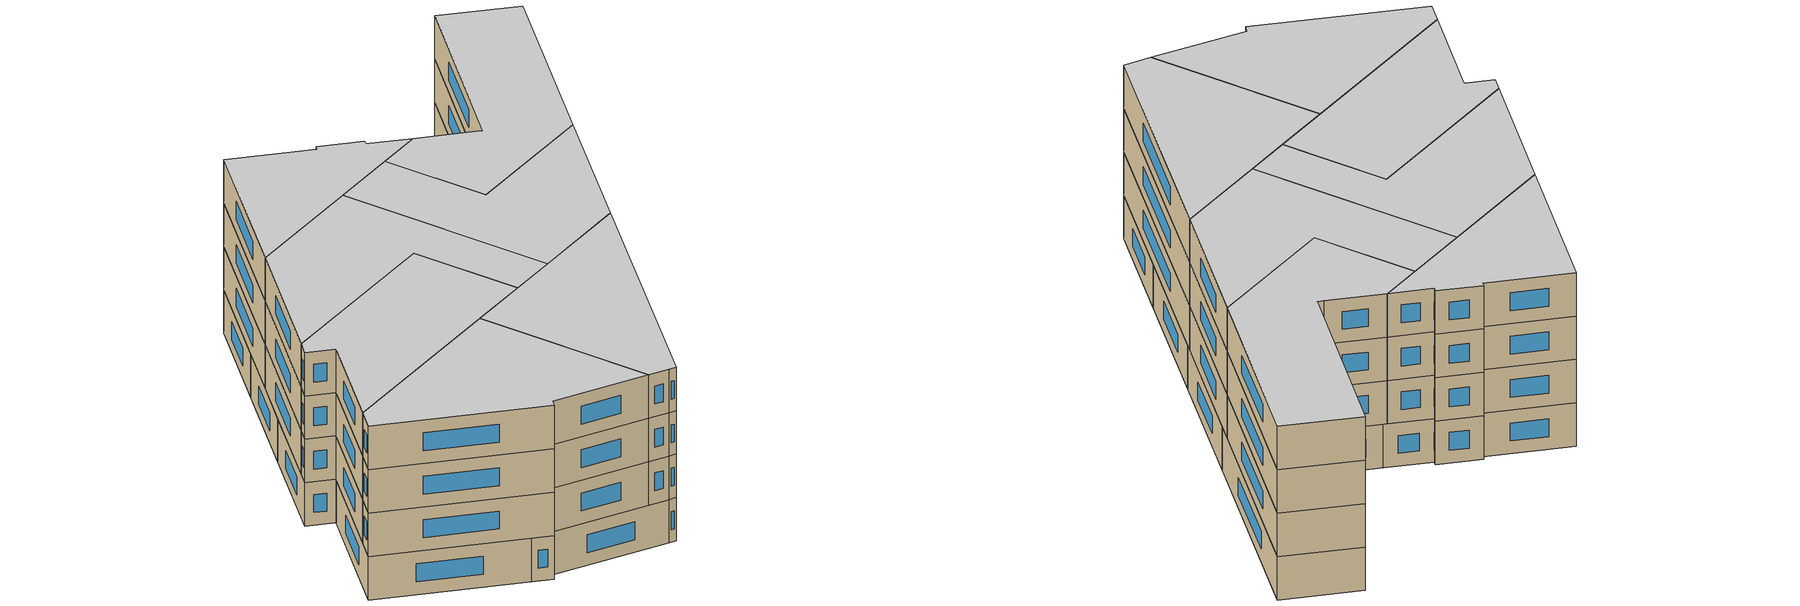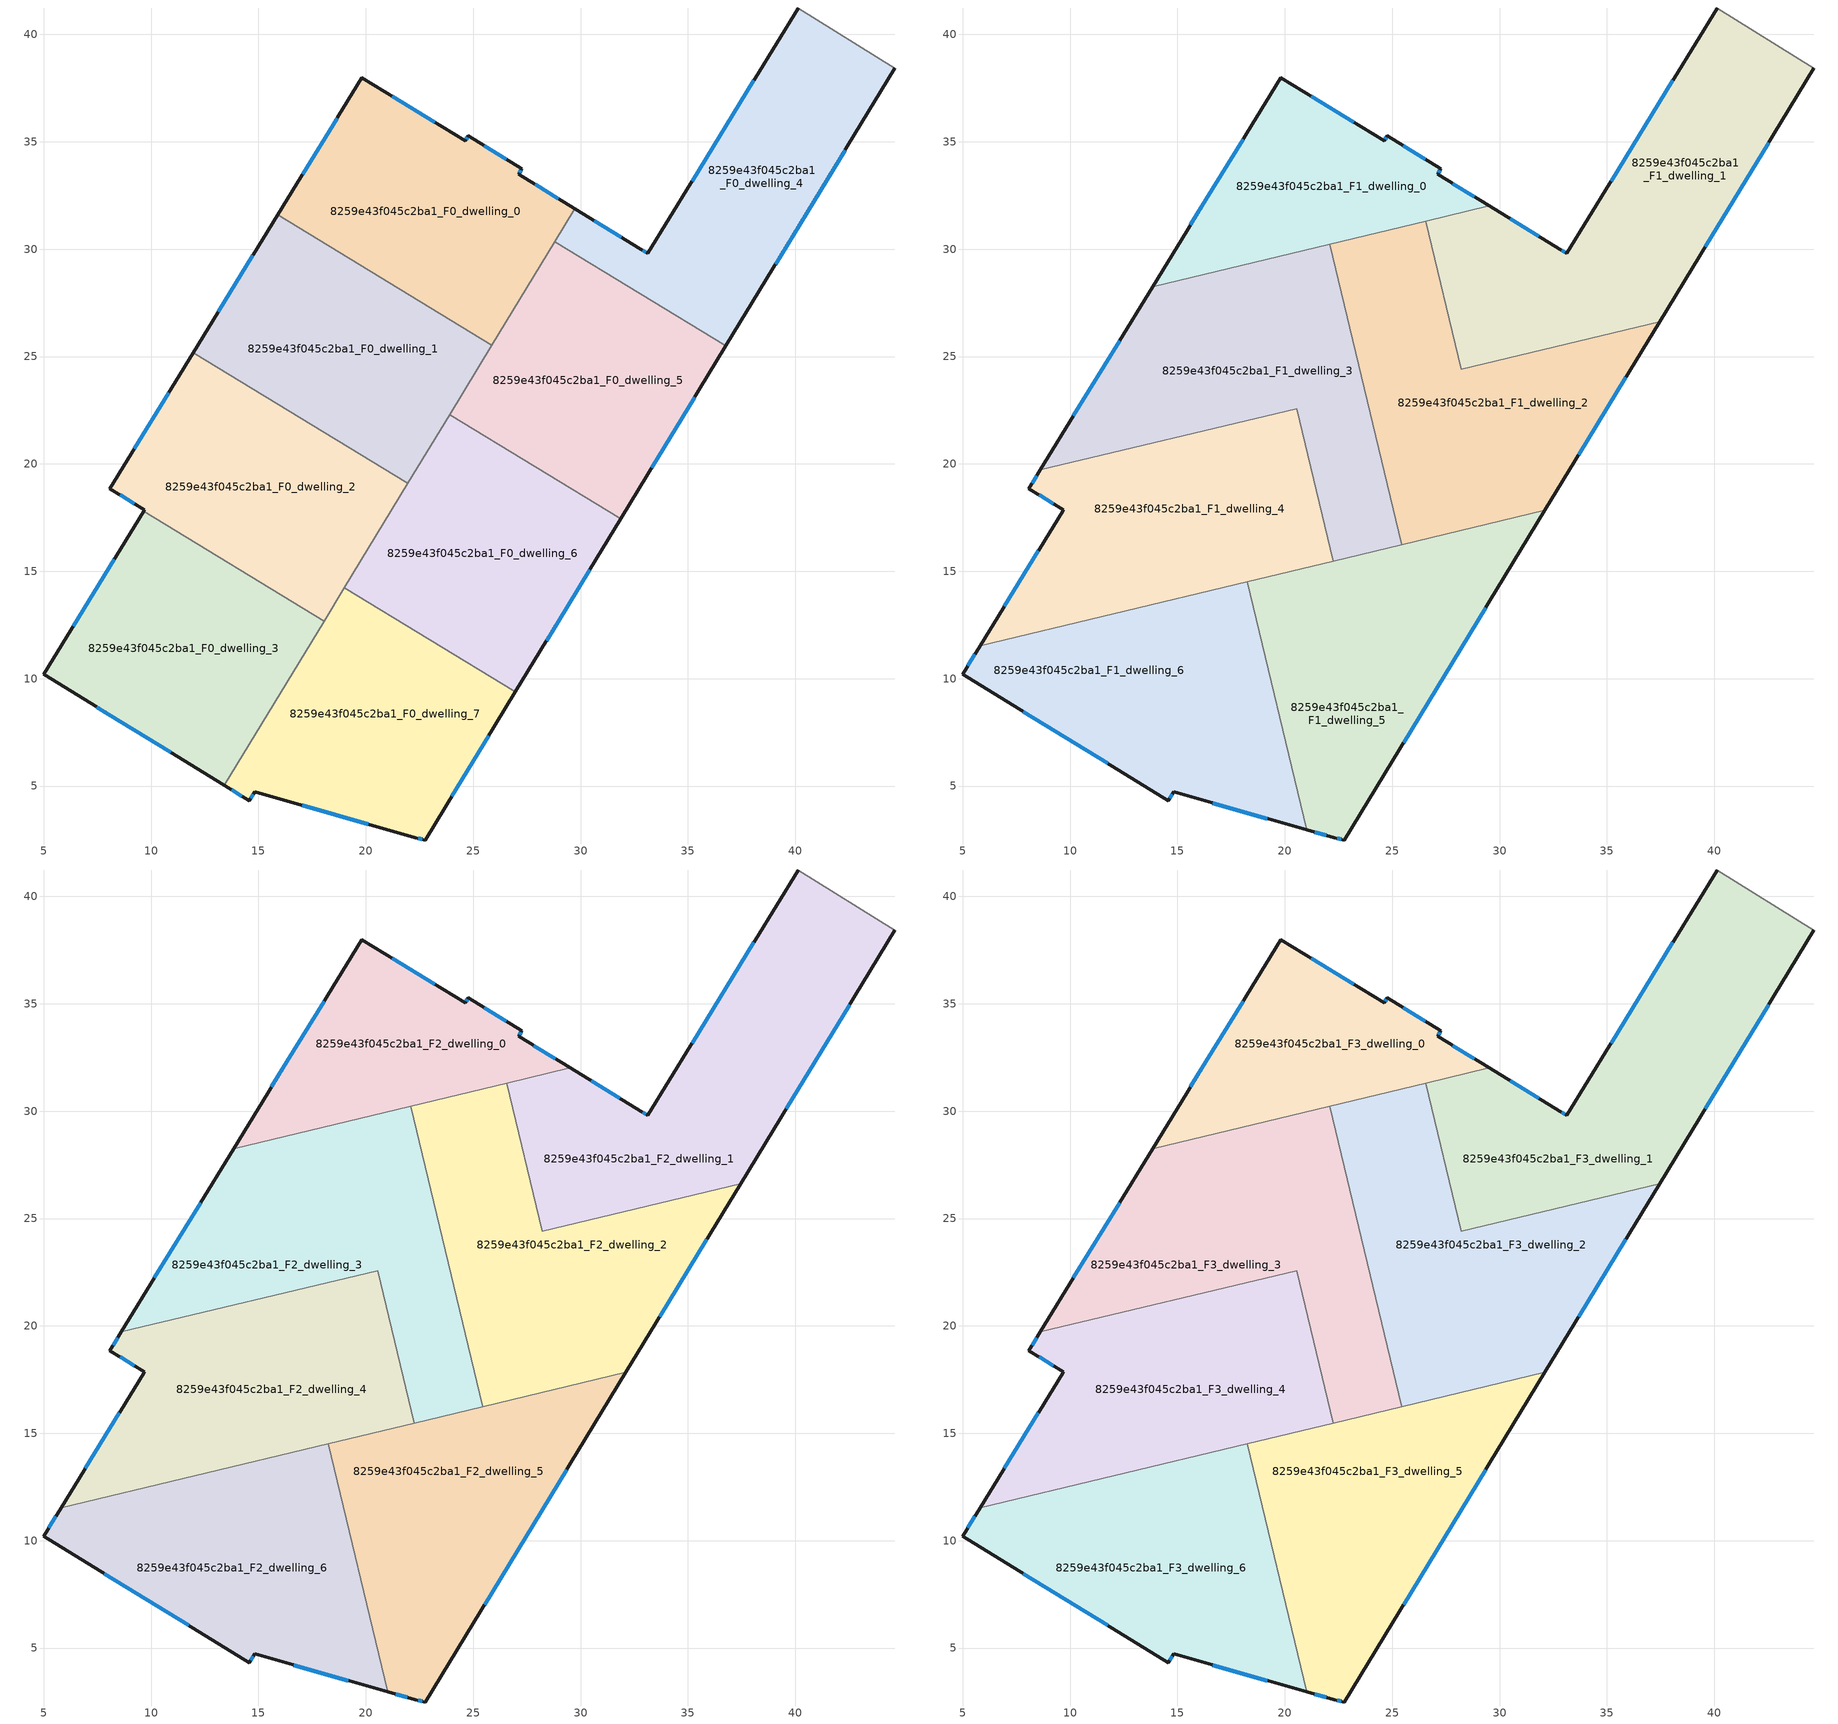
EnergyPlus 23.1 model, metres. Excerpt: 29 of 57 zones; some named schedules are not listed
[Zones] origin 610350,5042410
8259e43f045c2ba1_F0_dwelling_0
 floor ground (EU_floor_Construction): 27.27,33.75 27.11,33.49 29.74,31.88 25.88,25.53 15.9,31.61 19.81,38 24.63,35.04 24.77,35.28 z0
 wall outside (EU_wall_Construction): 29.74,31.88 27.11,33.49 27.27,33.75 24.77,35.28 24.63,35.04 19.81,38 15.9,31.61 z0:3
 wall to 8259e43f045c2ba1_F0_dwelling_1 (EU_wall_Construction): 15.9,31.61 25.88,25.53 z0:3
 wall to 8259e43f045c2ba1_F0_dwelling_5 (EU_wall_Construction): 25.88,25.53 28.8,30.34 z0:3
 wall to 8259e43f045c2ba1_F0_dwelling_4 (EU_wall_Construction): 28.8,30.34 29.74,31.88 z0:3
 window (EU_Window_Construction): 26.53,34.2 25.51,34.83 / 27.16,33.57 27.22,33.67 / 28.97,32.36 27.89,33.02 / 18.66,36.11 17.05,33.49 / 23.21,35.91 21.23,37.12 / 24.73,35.21 24.67,35.11 z0.88:2.12
8259e43f045c2ba1_F0_dwelling_1
 floor ground (EU_floor_Construction): 25.88,25.53 21.96,19.11 11.97,25.19 15.9,31.61 z0
 wall outside (EU_wall_Construction): 15.9,31.61 11.97,25.19 z0:3
 wall to 8259e43f045c2ba1_F0_dwelling_2 (EU_wall_Construction): 11.97,25.19 21.96,19.11 z0:3
 wall to 8259e43f045c2ba1_F0_dwelling_6 (EU_wall_Construction): 21.96,19.11 23.9,22.29 z0:3
 wall to 8259e43f045c2ba1_F0_dwelling_5 (EU_wall_Construction): 23.9,22.29 25.88,25.53 z0:3
 window (EU_Window_Construction): 14.74,29.71 13.13,27.08 z0.88:2.12
8259e43f045c2ba1_F0_dwelling_2
 floor ground (EU_floor_Construction): 21.96,19.11 18.05,12.68 9.65,17.8 9.69,17.86 8.08,18.85 11.97,25.19 z0
 wall outside (EU_wall_Construction): 11.97,25.19 8.08,18.85 9.69,17.86 9.65,17.8 z0:3
 wall to 8259e43f045c2ba1_F0_dwelling_7 (EU_wall_Construction): 18.05,12.68 19,14.24 z0:3
 wall to 8259e43f045c2ba1_F0_dwelling_3 (EU_wall_Construction): 9.65,17.8 18.05,12.68 z0:3
 wall to 8259e43f045c2ba1_F0_dwelling_6 (EU_wall_Construction): 19,14.24 21.96,19.11 z0:3
 window (EU_Window_Construction): 8.55,18.56 9.21,18.15 / 10.82,23.32 9.23,20.72 z0.88:2.12
8259e43f045c2ba1_F0_dwelling_3
 floor ground (EU_floor_Construction): 18.05,12.68 13.41,5.04 4.99,10.2 9.65,17.8 z0
 wall outside (EU_wall_Construction): 9.65,17.8 4.99,10.2 13.41,5.04 z0:3
 wall to 8259e43f045c2ba1_F0_dwelling_7 (EU_wall_Construction): 13.41,5.04 18.05,12.68 z0:3
 window (EU_Window_Construction): 7.47,8.68 10.92,6.56 / 8.27,15.56 6.36,12.44 z0.88:2.12
8259e43f045c2ba1_F0_dwelling_4
 floor ground (EU_floor_Construction): 44.64,38.43 36.77,25.49 28.8,30.34 29.74,31.88 32.8,30 33.14,29.8 40.14,41.23 z0
 wall outside (EU_wall_Construction): 36.77,25.49 44.64,38.43 / 40.14,41.23 33.14,29.8 32.8,30 29.74,31.88 z0:3
 wall to 8259e43f045c2ba1_F0_dwelling_5 (EU_wall_Construction): 28.8,30.34 36.77,25.49 z0:3
 wall adiabatic (EU_wall_Construction): 44.64,38.43 40.14,41.23 z0:3
 window (EU_Window_Construction): 39.09,29.31 42.32,34.61 / 31.9,30.56 30.64,31.33 / 33.04,29.86 32.9,29.95 / 38.08,37.86 35.2,33.17 z0.88:2.12
8259e43f045c2ba1_F0_dwelling_5
 floor ground (EU_floor_Construction): 36.77,25.49 31.87,17.44 23.9,22.29 28.8,30.34 z0
 wall outside (EU_wall_Construction): 31.87,17.44 36.77,25.49 z0:3
 wall to 8259e43f045c2ba1_F0_dwelling_6 (EU_wall_Construction): 23.9,22.29 31.87,17.44 z0:3
 window (EU_Window_Construction): 33.32,19.81 35.33,23.12 z0.88:2.12
8259e43f045c2ba1_F0_dwelling_6
 floor ground (EU_floor_Construction): 31.87,17.44 26.97,9.38 19,14.24 23.9,22.29 z0
 wall outside (EU_wall_Construction): 26.97,9.38 31.87,17.44 z0:3
 wall to 8259e43f045c2ba1_F0_dwelling_7 (EU_wall_Construction): 19,14.24 26.97,9.38 z0:3
 window (EU_Window_Construction): 28.41,11.76 30.43,15.06 z0.88:2.12
8259e43f045c2ba1_F0_dwelling_7
 floor ground (EU_floor_Construction): 26.97,9.38 22.77,2.49 22.31,2.59 14.82,4.72 14.58,4.33 13.41,5.04 19,14.24 z0
 wall outside (EU_wall_Construction): 13.41,5.04 14.58,4.33 14.82,4.72 22.31,2.59 22.77,2.49 26.97,9.38 z0:3
 window (EU_Window_Construction): 14.65,4.44 14.75,4.61 / 13.75,4.83 14.23,4.54 / 24.01,4.52 25.73,7.35 / 22.45,2.56 22.64,2.52 / 17.03,4.1 20.1,3.22 z0.88:2.12
8259e43f045c2ba1_F1_dwelling_0
 floor to 8259e43f045c2ba1_F0_dwelling_0 (EU_floor_Construction): 27.27,33.75 27.11,33.49 29.52,32.01 19.27,29.56 15.9,31.61 19.81,38 24.63,35.04 24.77,35.28 z3
 floor to 8259e43f045c2ba1_F0_dwelling_1 (EU_floor_Construction): 19.27,29.56 13.85,28.26 15.9,31.61 z3
 wall outside (EU_wall_Construction): 29.53,32.01 27.11,33.49 27.27,33.75 24.77,35.28 24.63,35.04 19.81,38 13.85,28.26 z3:6
 wall to 8259e43f045c2ba1_F1_dwelling_3 (EU_wall_Construction): 13.85,28.26 22.1,30.24 z3:6
 wall to 8259e43f045c2ba1_F1_dwelling_1 (EU_wall_Construction): 26.57,31.31 29.53,32.01 z3:6
 wall to 8259e43f045c2ba1_F1_dwelling_2 (EU_wall_Construction): 22.1,30.24 26.57,31.31 z3:6
 window (EU_Window_Construction): 26.53,34.2 25.51,34.83 / 27.16,33.57 27.22,33.67 / 28.81,32.45 27.83,33.06 / 18.05,35.12 15.61,31.13 / 23.21,35.91 21.23,37.12 / 24.73,35.21 24.67,35.11 z3.88:5.12
8259e43f045c2ba1_F1_dwelling_1
 floor to 8259e43f045c2ba1_F0_dwelling_4 (EU_floor_Construction): 44.64,38.43 37.47,26.63 35.62,26.19 28.8,30.34 29.74,31.88 32.8,30 33.14,29.8 40.14,41.23 z3
 floor to 8259e43f045c2ba1_F0_dwelling_5 (EU_floor_Construction): 35.62,26.19 28.22,24.42 27.37,27.99 28.8,30.34 z3
 floor to 8259e43f045c2ba1_F0_dwelling_0 (EU_floor_Construction): 29.74,31.88 27.37,27.99 26.57,31.31 29.52,32.01 z3
 wall outside (EU_wall_Construction): 40.14,41.23 33.14,29.8 32.8,30 29.53,32.01 / 37.47,26.63 44.64,38.43 z3:6
 wall adiabatic (EU_wall_Construction): 44.64,38.43 40.14,41.23 z3:6
 wall to 8259e43f045c2ba1_F1_dwelling_2 (EU_wall_Construction): 26.57,31.31 28.22,24.42 37.47,26.63 z3:6
 window (EU_Window_Construction): 31.84,30.6 30.49,31.42 / 33.04,29.86 32.9,29.95 / 38.08,37.86 35.2,33.17 / 39.58,30.11 42.53,34.95 z3.88:5.12
8259e43f045c2ba1_F1_dwelling_2
 floor to 8259e43f045c2ba1_F0_dwelling_5 (EU_floor_Construction): 35.62,26.19 36.77,25.49 32.12,17.84 31.47,17.69 24.02,22.22 23.97,22.41 27.37,27.99 28.22,24.42 z3
 floor to 8259e43f045c2ba1_F0_dwelling_0 (EU_floor_Construction): 26.57,31.31 27.37,27.99 25.88,25.53 22.77,27.42 22.1,30.24 z3
 floor to 8259e43f045c2ba1_F0_dwelling_4 (EU_floor_Construction): 37.47,26.63 36.77,25.49 35.62,26.19 z3
 floor to 8259e43f045c2ba1_F0_dwelling_1 (EU_floor_Construction): 25.88,25.53 23.97,22.41 22.77,27.42 z3
 floor to 8259e43f045c2ba1_F0_dwelling_6 (EU_floor_Construction): 31.47,17.69 25.45,16.24 24.02,22.22 z3
 wall outside (EU_wall_Construction): 32.12,17.84 37.47,26.63 z3:6
 wall to 8259e43f045c2ba1_F1_dwelling_3 (EU_wall_Construction): 22.1,30.24 25.45,16.24 z3:6
 wall to 8259e43f045c2ba1_F1_dwelling_5 (EU_wall_Construction): 25.45,16.24 32.12,17.84 z3:6
 window (EU_Window_Construction): 33.69,20.44 35.89,24.04 z3.88:5.12
8259e43f045c2ba1_F1_dwelling_3
 floor outside (EU_floor_Construction): 23.97,22.41 24.02,22.22 23.9,22.29 21.55,18.42 z3
 floor to 8259e43f045c2ba1_F0_dwelling_1 (EU_floor_Construction): 22.77,27.42 23.97,22.41 21.96,19.11 21.29,19.52 20.55,22.58 17.47,21.84 11.97,25.19 13.85,28.26 19.27,29.56 z3
 floor to 8259e43f045c2ba1_F0_dwelling_2 (EU_floor_Construction): 21.96,19.11 21.55,18.42 21.29,19.52 z3; 17.47,21.84 8.61,19.72 11.97,25.19 z3
 floor to 8259e43f045c2ba1_F0_dwelling_0 (EU_floor_Construction): 22.1,30.24 22.77,27.42 19.27,29.56 z3
 floor to 8259e43f045c2ba1_F0_dwelling_6 (EU_floor_Construction): 24.02,22.22 25.45,16.24 22.25,15.48 21.55,18.42 23.9,22.29 z3
 wall outside (EU_wall_Construction): 13.85,28.26 8.61,19.72 z3:6
 wall to 8259e43f045c2ba1_F1_dwelling_4 (EU_wall_Construction): 8.61,19.72 20.55,22.58 22.25,15.48 z3:6
 wall to 8259e43f045c2ba1_F1_dwelling_5 (EU_wall_Construction): 22.25,15.48 25.45,16.24 z3:6
 window (EU_Window_Construction): 12.3,25.74 10.16,22.24 z3.88:5.12
8259e43f045c2ba1_F1_dwelling_4
 floor to 8259e43f045c2ba1_F0_dwelling_2 (EU_floor_Construction): 21.29,19.52 21.55,18.42 19.33,14.78 15.94,13.97 9.65,17.8 9.69,17.86 8.08,18.85 8.61,19.72 17.47,21.84 z3
 floor to 8259e43f045c2ba1_F0_dwelling_1 (EU_floor_Construction): 20.55,22.58 21.29,19.52 17.47,21.84 z3
 floor to 8259e43f045c2ba1_F0_dwelling_3 (EU_floor_Construction): 15.94,13.97 5.81,11.54 9.65,17.8 z3
 floor to 8259e43f045c2ba1_F0_dwelling_6 (EU_floor_Construction): 21.55,18.42 22.25,15.48 19.33,14.78 z3
 wall outside (EU_wall_Construction): 8.61,19.72 8.08,18.85 9.69,17.86 9.65,17.8 5.81,11.54 z3:6
 wall to 8259e43f045c2ba1_F1_dwelling_6 (EU_wall_Construction): 5.81,11.54 18.24,14.52 z3:6
 wall to 8259e43f045c2ba1_F1_dwelling_5 (EU_wall_Construction): 18.24,14.52 22.25,15.48 z3:6
 window (EU_Window_Construction): 8.55,18.56 9.21,18.15 / 8.46,19.46 8.24,19.11 / 8.52,15.95 6.94,13.39 z3.88:5.12
8259e43f045c2ba1_F1_dwelling_5
 floor to 8259e43f045c2ba1_F0_dwelling_7 (EU_floor_Construction): 26.97,9.38 22.77,2.49 22.31,2.59 21.01,2.96 18.5,13.42 19,14.24 z3
 floor to 8259e43f045c2ba1_F0_dwelling_6 (EU_floor_Construction): 31.87,17.44 26.97,9.38 19,14.24 19.33,14.78 31.47,17.69 z3
 floor to 8259e43f045c2ba1_F0_dwelling_5 (EU_floor_Construction): 32.12,17.84 31.87,17.44 31.47,17.69 z3
 floor to 8259e43f045c2ba1_F0_dwelling_2 (EU_floor_Construction): 19.33,14.78 18.5,13.42 18.24,14.52 z3
 wall outside (EU_wall_Construction): 21.01,2.96 22.31,2.59 22.77,2.49 32.12,17.84 z3:6
 wall to 8259e43f045c2ba1_F1_dwelling_6 (EU_wall_Construction): 18.24,14.52 21.01,2.96 z3:6
 window (EU_Window_Construction): 25.53,7.02 29.36,13.31 / 22.45,2.56 22.64,2.52 / 21.39,2.85 21.93,2.7 z3.88:5.12
8259e43f045c2ba1_F1_dwelling_6
 floor to 8259e43f045c2ba1_F0_dwelling_3 (EU_floor_Construction): 18.05,12.68 13.41,5.04 4.99,10.2 5.81,11.54 15.94,13.97 z3
 floor to 8259e43f045c2ba1_F0_dwelling_7 (EU_floor_Construction): 18.5,13.42 21.01,2.96 14.82,4.72 14.58,4.33 13.41,5.04 z3
 floor to 8259e43f045c2ba1_F0_dwelling_2 (EU_floor_Construction): 18.24,14.52 18.5,13.42 18.05,12.68 15.94,13.97 z3
 wall outside (EU_wall_Construction): 5.81,11.54 4.99,10.2 14.58,4.33 14.82,4.72 21.01,2.96 z3:6
 window (EU_Window_Construction): 7.82,8.47 11.75,6.06 / 5.57,11.14 5.23,10.6 / 16.65,4.2 19.18,3.48 / 14.65,4.44 14.75,4.61 z3.88:5.12
8259e43f045c2ba1_F2_dwelling_0
 floor to 8259e43f045c2ba1_F1_dwelling_0 (EU_floor_Construction): 27.27,33.75 27.11,33.49 29.53,32.01 13.85,28.26 19.81,38 24.63,35.04 24.77,35.28 z6
 wall outside (EU_wall_Construction): 29.53,32.01 27.11,33.49 27.27,33.75 24.77,35.28 24.63,35.04 19.81,38 13.85,28.26 z6:9
 wall to 8259e43f045c2ba1_F2_dwelling_3 (EU_wall_Construction): 13.85,28.26 22.1,30.24 z6:9
 wall to 8259e43f045c2ba1_F2_dwelling_1 (EU_wall_Construction): 26.57,31.31 29.53,32.01 z6:9
 wall to 8259e43f045c2ba1_F2_dwelling_2 (EU_wall_Construction): 22.1,30.24 26.57,31.31 z6:9
 window (EU_Window_Construction): 26.53,34.2 25.51,34.83 / 27.16,33.57 27.22,33.67 / 28.81,32.45 27.83,33.06 / 18.05,35.12 15.61,31.13 / 23.21,35.91 21.23,37.12 / 24.73,35.21 24.67,35.11 z6.88:8.12
8259e43f045c2ba1_F2_dwelling_1
 floor to 8259e43f045c2ba1_F1_dwelling_1 (EU_floor_Construction): 44.64,38.43 37.47,26.63 28.22,24.42 26.57,31.31 29.53,32.01 32.8,30 33.14,29.8 40.14,41.23 z6
 wall outside (EU_wall_Construction): 40.14,41.23 33.14,29.8 32.8,30 29.53,32.01 / 37.47,26.63 44.64,38.43 z6:9
 wall adiabatic (EU_wall_Construction): 44.64,38.43 40.14,41.23 z6:9
 wall to 8259e43f045c2ba1_F2_dwelling_2 (EU_wall_Construction): 26.57,31.31 28.22,24.42 37.47,26.63 z6:9
 window (EU_Window_Construction): 31.84,30.6 30.49,31.42 / 33.04,29.86 32.9,29.95 / 38.08,37.86 35.2,33.17 / 39.58,30.11 42.53,34.95 z6.88:8.12
8259e43f045c2ba1_F2_dwelling_2
 floor to 8259e43f045c2ba1_F1_dwelling_2 (EU_floor_Construction): 37.47,26.63 32.12,17.84 25.45,16.24 22.1,30.24 26.57,31.31 28.22,24.42 z6
 wall outside (EU_wall_Construction): 32.12,17.84 37.47,26.63 z6:9
 wall to 8259e43f045c2ba1_F2_dwelling_3 (EU_wall_Construction): 22.1,30.24 25.45,16.24 z6:9
 wall to 8259e43f045c2ba1_F2_dwelling_5 (EU_wall_Construction): 25.45,16.24 32.12,17.84 z6:9
 window (EU_Window_Construction): 33.69,20.44 35.89,24.04 z6.88:8.12
8259e43f045c2ba1_F2_dwelling_3
 floor to 8259e43f045c2ba1_F1_dwelling_3 (EU_floor_Construction): 22.1,30.24 25.45,16.24 22.25,15.48 20.55,22.58 8.61,19.72 13.85,28.26 z6
 wall outside (EU_wall_Construction): 13.85,28.26 8.61,19.72 z6:9
 wall to 8259e43f045c2ba1_F2_dwelling_4 (EU_wall_Construction): 8.61,19.72 20.55,22.58 22.25,15.48 z6:9
 wall to 8259e43f045c2ba1_F2_dwelling_5 (EU_wall_Construction): 22.25,15.48 25.45,16.24 z6:9
 window (EU_Window_Construction): 12.3,25.74 10.16,22.24 z6.88:8.12
8259e43f045c2ba1_F2_dwelling_4
 floor to 8259e43f045c2ba1_F1_dwelling_4 (EU_floor_Construction): 20.55,22.58 22.25,15.48 5.81,11.54 9.65,17.8 9.69,17.86 8.08,18.85 8.61,19.72 z6
 wall outside (EU_wall_Construction): 8.61,19.72 8.08,18.85 9.69,17.86 9.65,17.8 5.81,11.54 z6:9
 wall to 8259e43f045c2ba1_F2_dwelling_6 (EU_wall_Construction): 5.81,11.54 18.24,14.52 z6:9
 wall to 8259e43f045c2ba1_F2_dwelling_5 (EU_wall_Construction): 18.24,14.52 22.25,15.48 z6:9
 window (EU_Window_Construction): 8.55,18.56 9.21,18.15 / 8.46,19.46 8.24,19.11 / 8.52,15.95 6.94,13.39 z6.88:8.12
8259e43f045c2ba1_F2_dwelling_5
 floor to 8259e43f045c2ba1_F1_dwelling_5 (EU_floor_Construction): 32.12,17.84 22.77,2.49 22.31,2.59 21.01,2.96 18.24,14.52 z6
 wall outside (EU_wall_Construction): 21.01,2.96 22.31,2.59 22.77,2.49 32.12,17.84 z6:9
 wall to 8259e43f045c2ba1_F2_dwelling_6 (EU_wall_Construction): 18.24,14.52 21.01,2.96 z6:9
 window (EU_Window_Construction): 25.53,7.02 29.36,13.31 / 22.45,2.56 22.64,2.52 / 21.39,2.85 21.93,2.7 z6.88:8.12
8259e43f045c2ba1_F2_dwelling_6
 floor to 8259e43f045c2ba1_F1_dwelling_6 (EU_floor_Construction): 18.24,14.52 21.01,2.96 14.82,4.72 14.58,4.33 4.99,10.2 5.81,11.54 z6
 wall outside (EU_wall_Construction): 5.81,11.54 4.99,10.2 14.58,4.33 14.82,4.72 21.01,2.96 z6:9
 window (EU_Window_Construction): 7.82,8.47 11.75,6.06 / 5.57,11.14 5.23,10.6 / 16.65,4.2 19.18,3.48 / 14.65,4.44 14.75,4.61 z6.88:8.12
8259e43f045c2ba1_F3_dwelling_0
 floor to 8259e43f045c2ba1_F2_dwelling_0 (EU_floor_Construction): 27.27,33.75 27.11,33.49 29.53,32.01 13.85,28.26 19.81,38 24.63,35.04 24.77,35.28 z9
 wall outside (EU_wall_Construction): 29.53,32.01 27.11,33.49 27.27,33.75 24.77,35.28 24.63,35.04 19.81,38 13.85,28.26 z9:12
 wall to 8259e43f045c2ba1_F3_dwelling_3 (EU_wall_Construction): 13.85,28.26 22.1,30.24 z9:12
 wall to 8259e43f045c2ba1_F3_dwelling_1 (EU_wall_Construction): 26.57,31.31 29.53,32.01 z9:12
 wall to 8259e43f045c2ba1_F3_dwelling_2 (EU_wall_Construction): 22.1,30.24 26.57,31.31 z9:12
 window (EU_Window_Construction): 26.53,34.2 25.51,34.83 / 27.16,33.57 27.22,33.67 / 28.81,32.45 27.83,33.06 / 18.05,35.12 15.61,31.13 / 23.21,35.91 21.23,37.12 / 24.73,35.21 24.67,35.11 z9.88:11.12
 ceiling to 8259e43f045c2ba1_F4_dwelling_0 (EU_floor_Construction): 29.53,32.01 27.11,33.49 27.27,33.75 24.77,35.28 24.63,35.04 19.81,38 13.85,28.26 z12
8259e43f045c2ba1_F3_dwelling_1
 floor to 8259e43f045c2ba1_F2_dwelling_1 (EU_floor_Construction): 44.64,38.43 37.47,26.63 28.22,24.42 26.57,31.31 29.53,32.01 32.8,30 33.14,29.8 40.14,41.23 z9
 wall outside (EU_wall_Construction): 40.14,41.23 33.14,29.8 32.8,30 29.53,32.01 / 37.47,26.63 44.64,38.43 z9:12
 wall adiabatic (EU_wall_Construction): 44.64,38.43 40.14,41.23 z9:12
 wall to 8259e43f045c2ba1_F3_dwelling_2 (EU_wall_Construction): 26.57,31.31 28.22,24.42 37.47,26.63 z9:12
 window (EU_Window_Construction): 31.84,30.6 30.49,31.42 / 33.04,29.86 32.9,29.95 / 38.08,37.86 35.2,33.17 / 39.58,30.11 42.53,34.95 z9.88:11.12
 ceiling to 8259e43f045c2ba1_F4_dwelling_1 (EU_floor_Construction): 37.47,26.63 44.64,38.43 40.14,41.23 33.14,29.8 32.8,30 29.53,32.01 26.57,31.31 28.22,24.42 z12
8259e43f045c2ba1_F3_dwelling_2
 floor to 8259e43f045c2ba1_F2_dwelling_2 (EU_floor_Construction): 37.47,26.63 32.12,17.84 25.45,16.24 22.1,30.24 26.57,31.31 28.22,24.42 z9
 wall outside (EU_wall_Construction): 32.12,17.84 37.47,26.63 z9:12
 wall to 8259e43f045c2ba1_F3_dwelling_3 (EU_wall_Construction): 22.1,30.24 25.45,16.24 z9:12
 wall to 8259e43f045c2ba1_F3_dwelling_5 (EU_wall_Construction): 25.45,16.24 32.12,17.84 z9:12
 window (EU_Window_Construction): 33.69,20.44 35.89,24.04 z9.88:11.12
 ceiling to 8259e43f045c2ba1_F4_dwelling_2 (EU_floor_Construction): 32.12,17.84 37.47,26.63 28.22,24.42 26.57,31.31 22.1,30.24 25.45,16.24 z12
8259e43f045c2ba1_F3_dwelling_3
 floor to 8259e43f045c2ba1_F2_dwelling_3 (EU_floor_Construction): 22.1,30.24 25.45,16.24 22.25,15.48 20.55,22.58 8.61,19.72 13.85,28.26 z9
 wall outside (EU_wall_Construction): 13.85,28.26 8.61,19.72 z9:12
 wall to 8259e43f045c2ba1_F3_dwelling_4 (EU_wall_Construction): 8.61,19.72 20.55,22.58 22.25,15.48 z9:12
 wall to 8259e43f045c2ba1_F3_dwelling_5 (EU_wall_Construction): 22.25,15.48 25.45,16.24 z9:12
 window (EU_Window_Construction): 12.3,25.74 10.16,22.24 z9.88:11.12
 ceiling to 8259e43f045c2ba1_F4_dwelling_3 (EU_floor_Construction): 25.45,16.24 22.1,30.24 13.85,28.26 8.61,19.72 20.55,22.58 22.25,15.48 z12
8259e43f045c2ba1_F3_dwelling_4
 floor to 8259e43f045c2ba1_F2_dwelling_4 (EU_floor_Construction): 20.55,22.58 22.25,15.48 5.81,11.54 9.65,17.8 9.69,17.86 8.08,18.85 8.61,19.72 z9
 wall outside (EU_wall_Construction): 8.61,19.72 8.08,18.85 9.69,17.86 9.65,17.8 5.81,11.54 z9:12
 wall to 8259e43f045c2ba1_F3_dwelling_6 (EU_wall_Construction): 5.81,11.54 18.24,14.52 z9:12
 wall to 8259e43f045c2ba1_F3_dwelling_5 (EU_wall_Construction): 18.24,14.52 22.25,15.48 z9:12
 window (EU_Window_Construction): 8.55,18.56 9.21,18.15 / 8.46,19.46 8.24,19.11 / 8.52,15.95 6.94,13.39 z9.88:11.12
 ceiling to 8259e43f045c2ba1_F4_dwelling_4 (EU_floor_Construction): 22.25,15.48 20.55,22.58 8.61,19.72 8.08,18.85 9.69,17.86 9.65,17.8 5.81,11.54 z12
8259e43f045c2ba1_F3_dwelling_5
 floor to 8259e43f045c2ba1_F2_dwelling_5 (EU_floor_Construction): 32.12,17.84 22.77,2.49 22.31,2.59 21.01,2.96 18.24,14.52 z9
 wall outside (EU_wall_Construction): 21.01,2.96 22.31,2.59 22.77,2.49 32.12,17.84 z9:12
 wall to 8259e43f045c2ba1_F3_dwelling_6 (EU_wall_Construction): 18.24,14.52 21.01,2.96 z9:12
 window (EU_Window_Construction): 25.53,7.02 29.36,13.31 / 22.45,2.56 22.64,2.52 / 21.39,2.85 21.93,2.7 z9.88:11.12
 ceiling to 8259e43f045c2ba1_F4_dwelling_5 (EU_floor_Construction): 22.77,2.49 32.12,17.84 18.24,14.52 21.01,2.96 22.31,2.59 z12
8259e43f045c2ba1_F3_dwelling_6
 floor to 8259e43f045c2ba1_F2_dwelling_6 (EU_floor_Construction): 18.24,14.52 21.01,2.96 14.82,4.72 14.58,4.33 4.99,10.2 5.81,11.54 z9
 wall outside (EU_wall_Construction): 5.81,11.54 4.99,10.2 14.58,4.33 14.82,4.72 21.01,2.96 z9:12
 window (EU_Window_Construction): 7.82,8.47 11.75,6.06 / 5.57,11.14 5.23,10.6 / 16.65,4.2 19.18,3.48 / 14.65,4.44 14.75,4.61 z9.88:11.12
 ceiling to 8259e43f045c2ba1_F4_dwelling_6 (EU_floor_Construction): 21.01,2.96 18.24,14.52 5.81,11.54 4.99,10.2 14.58,4.33 14.82,4.72 z12
[Building]
EU S2 Campaign: North Axis=0; Terrain=City; Solar Distribution=FullExterior
[Site:Location]
Montreal-Trudeau.Intl.AP: Latitude=45.4667; Longitude=-73.75; Time Zone=-5; Elevation=36
[SizingPeriod:WeatherFileDays]
AnnualSizingPeriod: Begin Month=1; Begin Day of Month=1; End Month=12; End Day of Month=31; Day of Week for Start Day=Monday; Use Weather File Daylight Saving Period=No; Use Weather File Rain and Snow Indicators=No
[MATERIAL]
EU_InternalMass_Material: Roughness=MediumRough; Thickness=0.1; Conductivity=1; Density=1800; Specific Heat=900; Thermal Absorptance=0.9; Solar Absorptance=0.7; Visible Absorptance=0.7
[MATERIAL:NOMASS] Roughness=MediumRough; Thermal Absorptance=0.9; Solar Absorptance=0.7; Visible Absorptance=0.7
Name | Thermal Resistance
EU_wall_NoMass | 1.609
EU_floor_NoMass | 1.35572
[WINDOWMATERIAL:SIMPLEGLAZINGSYSTEM]
EU_Window_SimpleGlazing: UFactor=2.99806; Solar Heat Gain Coefficient=0.8; Visible Transmittance=0.8
[CONSTRUCTION]
EU_wall_Construction: EU_wall_NoMass
EU_floor_Construction: EU_floor_NoMass
EU_Window_Construction: EU_Window_SimpleGlazing
EU_InternalMass_Construction: EU_InternalMass_Material
[ZONE] Type=1; Multiplier=1; Ceiling Height=autocalculate; Floor Area=autocalculate; Part of Total Floor Area=Yes
Name | Volume
8259e43f045c2ba1_F0_dwelling_0 | 263.903
8259e43f045c2ba1_F1_dwelling_0; 8259e43f045c2ba1_F2_dwelling_0; 8259e43f045c2ba1_F3_dwelling_0 | 198.008
8259e43f045c2ba1_F0_dwelling_1 | 263.932
8259e43f045c2ba1_F1_dwelling_1; 8259e43f045c2ba1_F2_dwelling_1; 8259e43f045c2ba1_F3_dwelling_1 | 353.372
8259e43f045c2ba1_F0_dwelling_2 | 263.812
8259e43f045c2ba1_F1_dwelling_2; 8259e43f045c2ba1_F2_dwelling_2; 8259e43f045c2ba1_F3_dwelling_2 | 327.477
8259e43f045c2ba1_F0_dwelling_3 | 263.892
8259e43f045c2ba1_F1_dwelling_3; 8259e43f045c2ba1_F2_dwelling_3; 8259e43f045c2ba1_F3_dwelling_3 | 327.521
8259e43f045c2ba1_F0_dwelling_4 | 263.889
8259e43f045c2ba1_F1_dwelling_4; 8259e43f045c2ba1_F2_dwelling_4; 8259e43f045c2ba1_F3_dwelling_4 | 301.589
8259e43f045c2ba1_F0_dwelling_5 | 263.9
8259e43f045c2ba1_F1_dwelling_5; 8259e43f045c2ba1_F2_dwelling_5; 8259e43f045c2ba1_F3_dwelling_5 | 301.586
8259e43f045c2ba1_F0_dwelling_6 | 263.87
8259e43f045c2ba1_F1_dwelling_6; 8259e43f045c2ba1_F2_dwelling_6; 8259e43f045c2ba1_F3_dwelling_6 | 301.584
8259e43f045c2ba1_F0_dwelling_7 | 263.885
[INTERNALMASS] Construction=EU_InternalMass_Construction
Name | Zone or ZoneList | Surface Area
8259e43f045c2ba1_F0_dwelling_0_EU_InternalMass | 8259e43f045c2ba1_F0_dwelling_0 | 87.9672
8259e43f045c2ba1_F0_dwelling_1_EU_InternalMass | 8259e43f045c2ba1_F0_dwelling_1 | 87.9778
8259e43f045c2ba1_F0_dwelling_2_EU_InternalMass | 8259e43f045c2ba1_F0_dwelling_2 | 87.9594
8259e43f045c2ba1_F0_dwelling_3_EU_InternalMass | 8259e43f045c2ba1_F0_dwelling_3 | 87.9639
8259e43f045c2ba1_F0_dwelling_4_EU_InternalMass | 8259e43f045c2ba1_F0_dwelling_4 | 87.9627
8259e43f045c2ba1_F0_dwelling_5_EU_InternalMass | 8259e43f045c2ba1_F0_dwelling_5 | 87.9666
8259e43f045c2ba1_F0_dwelling_6_EU_InternalMass | 8259e43f045c2ba1_F0_dwelling_6 | 87.957
8259e43f045c2ba1_F0_dwelling_7_EU_InternalMass | 8259e43f045c2ba1_F0_dwelling_7 | 87.9615
8259e43f045c2ba1_F1_dwelling_0_EU_InternalMass | 8259e43f045c2ba1_F1_dwelling_0 | 66.0026
8259e43f045c2ba1_F1_dwelling_1_EU_InternalMass | 8259e43f045c2ba1_F1_dwelling_1 | 117.793
8259e43f045c2ba1_F1_dwelling_2_EU_InternalMass | 8259e43f045c2ba1_F1_dwelling_2 | 109.161
8259e43f045c2ba1_F1_dwelling_3_EU_InternalMass | 8259e43f045c2ba1_F1_dwelling_3 | 109.174
8259e43f045c2ba1_F1_dwelling_4_EU_InternalMass | 8259e43f045c2ba1_F1_dwelling_4 | 100.532
8259e43f045c2ba1_F1_dwelling_5_EU_InternalMass | 8259e43f045c2ba1_F1_dwelling_5 | 100.535
8259e43f045c2ba1_F1_dwelling_6_EU_InternalMass | 8259e43f045c2ba1_F1_dwelling_6 | 100.527
8259e43f045c2ba1_F2_dwelling_0_EU_InternalMass | 8259e43f045c2ba1_F2_dwelling_0 | 66.0026
8259e43f045c2ba1_F2_dwelling_1_EU_InternalMass | 8259e43f045c2ba1_F2_dwelling_1 | 117.793
8259e43f045c2ba1_F2_dwelling_2_EU_InternalMass | 8259e43f045c2ba1_F2_dwelling_2 | 109.161
8259e43f045c2ba1_F2_dwelling_3_EU_InternalMass | 8259e43f045c2ba1_F2_dwelling_3 | 109.174
8259e43f045c2ba1_F2_dwelling_4_EU_InternalMass | 8259e43f045c2ba1_F2_dwelling_4 | 100.532
8259e43f045c2ba1_F2_dwelling_5_EU_InternalMass | 8259e43f045c2ba1_F2_dwelling_5 | 100.535
8259e43f045c2ba1_F2_dwelling_6_EU_InternalMass | 8259e43f045c2ba1_F2_dwelling_6 | 100.527
8259e43f045c2ba1_F3_dwelling_0_EU_InternalMass | 8259e43f045c2ba1_F3_dwelling_0 | 66.0026
8259e43f045c2ba1_F3_dwelling_1_EU_InternalMass | 8259e43f045c2ba1_F3_dwelling_1 | 117.793
8259e43f045c2ba1_F3_dwelling_2_EU_InternalMass | 8259e43f045c2ba1_F3_dwelling_2 | 109.161
8259e43f045c2ba1_F3_dwelling_3_EU_InternalMass | 8259e43f045c2ba1_F3_dwelling_3 | 109.174
8259e43f045c2ba1_F3_dwelling_4_EU_InternalMass | 8259e43f045c2ba1_F3_dwelling_4 | 100.532
8259e43f045c2ba1_F3_dwelling_5_EU_InternalMass | 8259e43f045c2ba1_F3_dwelling_5 | 100.535
8259e43f045c2ba1_F3_dwelling_6_EU_InternalMass | 8259e43f045c2ba1_F3_dwelling_6 | 100.527
[OTHEREQUIPMENT] Fuel Type=Electricity; Design Level Calculation Method=Watts/Area; Power per Zone Floor Area=1; Fraction Latent=0; Fraction Radiant=0; Fraction Lost=0; Carbon Dioxide Generation Rate=0; EndUse Subcategory=EU_Step8_InternalGains
Name | Zone or ZoneList or Space or SpaceList | Schedule
EU_Step8_InternalGain_8259e43f045c2ba1_F0_dwelling_0_f000 | 8259e43f045c2ba1_F0_dwelling_0 | EU_Step8_GainSchedule_8259e43f045c2ba1_F0_dwelling_0_f000
EU_Step8_InternalGain_8259e43f045c2ba1_F0_dwelling_1_f000 | 8259e43f045c2ba1_F0_dwelling_1 | EU_Step8_GainSchedule_8259e43f045c2ba1_F0_dwelling_1_f000
EU_Step8_InternalGain_8259e43f045c2ba1_F0_dwelling_2_f000 | 8259e43f045c2ba1_F0_dwelling_2 | EU_Step8_GainSchedule_8259e43f045c2ba1_F0_dwelling_2_f000
EU_Step8_InternalGain_8259e43f045c2ba1_F0_dwelling_3_f000 | 8259e43f045c2ba1_F0_dwelling_3 | EU_Step8_GainSchedule_8259e43f045c2ba1_F0_dwelling_3_f000
EU_Step8_InternalGain_8259e43f045c2ba1_F0_dwelling_4_f000 | 8259e43f045c2ba1_F0_dwelling_4 | EU_Step8_GainSchedule_8259e43f045c2ba1_F0_dwelling_4_f000
EU_Step8_InternalGain_8259e43f045c2ba1_F0_dwelling_5_f000 | 8259e43f045c2ba1_F0_dwelling_5 | EU_Step8_GainSchedule_8259e43f045c2ba1_F0_dwelling_5_f000
EU_Step8_InternalGain_8259e43f045c2ba1_F0_dwelling_6_f000 | 8259e43f045c2ba1_F0_dwelling_6 | EU_Step8_GainSchedule_8259e43f045c2ba1_F0_dwelling_6_f000
EU_Step8_InternalGain_8259e43f045c2ba1_F0_dwelling_7_f000 | 8259e43f045c2ba1_F0_dwelling_7 | EU_Step8_GainSchedule_8259e43f045c2ba1_F0_dwelling_7_f000
EU_Step8_InternalGain_8259e43f045c2ba1_F1_dwelling_0_f000 | 8259e43f045c2ba1_F1_dwelling_0 | EU_Step8_GainSchedule_8259e43f045c2ba1_F1_dwelling_0_f000
EU_Step8_InternalGain_8259e43f045c2ba1_F1_dwelling_1_f000 | 8259e43f045c2ba1_F1_dwelling_1 | EU_Step8_GainSchedule_8259e43f045c2ba1_F1_dwelling_1_f000
EU_Step8_InternalGain_8259e43f045c2ba1_F1_dwelling_2_f000 | 8259e43f045c2ba1_F1_dwelling_2 | EU_Step8_GainSchedule_8259e43f045c2ba1_F1_dwelling_2_f000
EU_Step8_InternalGain_8259e43f045c2ba1_F1_dwelling_3_f000 | 8259e43f045c2ba1_F1_dwelling_3 | EU_Step8_GainSchedule_8259e43f045c2ba1_F1_dwelling_3_f000
EU_Step8_InternalGain_8259e43f045c2ba1_F1_dwelling_4_f000 | 8259e43f045c2ba1_F1_dwelling_4 | EU_Step8_GainSchedule_8259e43f045c2ba1_F1_dwelling_4_f000
EU_Step8_InternalGain_8259e43f045c2ba1_F1_dwelling_5_f000 | 8259e43f045c2ba1_F1_dwelling_5 | EU_Step8_GainSchedule_8259e43f045c2ba1_F1_dwelling_5_f000
EU_Step8_InternalGain_8259e43f045c2ba1_F1_dwelling_6_f000 | 8259e43f045c2ba1_F1_dwelling_6 | EU_Step8_GainSchedule_8259e43f045c2ba1_F1_dwelling_6_f000
EU_Step8_InternalGain_8259e43f045c2ba1_F2_dwelling_0_f000 | 8259e43f045c2ba1_F2_dwelling_0 | EU_Step8_GainSchedule_8259e43f045c2ba1_F2_dwelling_0_f000
EU_Step8_InternalGain_8259e43f045c2ba1_F2_dwelling_1_f000 | 8259e43f045c2ba1_F2_dwelling_1 | EU_Step8_GainSchedule_8259e43f045c2ba1_F2_dwelling_1_f000
EU_Step8_InternalGain_8259e43f045c2ba1_F2_dwelling_2_f000 | 8259e43f045c2ba1_F2_dwelling_2 | EU_Step8_GainSchedule_8259e43f045c2ba1_F2_dwelling_2_f000
EU_Step8_InternalGain_8259e43f045c2ba1_F2_dwelling_3_f000 | 8259e43f045c2ba1_F2_dwelling_3 | EU_Step8_GainSchedule_8259e43f045c2ba1_F2_dwelling_3_f000
EU_Step8_InternalGain_8259e43f045c2ba1_F2_dwelling_4_f000 | 8259e43f045c2ba1_F2_dwelling_4 | EU_Step8_GainSchedule_8259e43f045c2ba1_F2_dwelling_4_f000
EU_Step8_InternalGain_8259e43f045c2ba1_F2_dwelling_5_f000 | 8259e43f045c2ba1_F2_dwelling_5 | EU_Step8_GainSchedule_8259e43f045c2ba1_F2_dwelling_5_f000
EU_Step8_InternalGain_8259e43f045c2ba1_F2_dwelling_6_f000 | 8259e43f045c2ba1_F2_dwelling_6 | EU_Step8_GainSchedule_8259e43f045c2ba1_F2_dwelling_6_f000
EU_Step8_InternalGain_8259e43f045c2ba1_F3_dwelling_0_f000 | 8259e43f045c2ba1_F3_dwelling_0 | EU_Step8_GainSchedule_8259e43f045c2ba1_F3_dwelling_0_f000
EU_Step8_InternalGain_8259e43f045c2ba1_F3_dwelling_1_f000 | 8259e43f045c2ba1_F3_dwelling_1 | EU_Step8_GainSchedule_8259e43f045c2ba1_F3_dwelling_1_f000
EU_Step8_InternalGain_8259e43f045c2ba1_F3_dwelling_2_f000 | 8259e43f045c2ba1_F3_dwelling_2 | EU_Step8_GainSchedule_8259e43f045c2ba1_F3_dwelling_2_f000
EU_Step8_InternalGain_8259e43f045c2ba1_F3_dwelling_3_f000 | 8259e43f045c2ba1_F3_dwelling_3 | EU_Step8_GainSchedule_8259e43f045c2ba1_F3_dwelling_3_f000
EU_Step8_InternalGain_8259e43f045c2ba1_F3_dwelling_4_f000 | 8259e43f045c2ba1_F3_dwelling_4 | EU_Step8_GainSchedule_8259e43f045c2ba1_F3_dwelling_4_f000
EU_Step8_InternalGain_8259e43f045c2ba1_F3_dwelling_5_f000 | 8259e43f045c2ba1_F3_dwelling_5 | EU_Step8_GainSchedule_8259e43f045c2ba1_F3_dwelling_5_f000
EU_Step8_InternalGain_8259e43f045c2ba1_F3_dwelling_6_f000 | 8259e43f045c2ba1_F3_dwelling_6 | EU_Step8_GainSchedule_8259e43f045c2ba1_F3_dwelling_6_f000
[ZONEVENTILATION:DESIGNFLOWRATE] Schedule=EU_AlwaysOn; Design Flow Rate Calculation Method=AirChanges/Hour; Air Changes per Hour=0.684414; Ventilation Type=Natural; Fan Pressure Rise=0; Fan Total Efficiency=1; Constant Term Coefficient=1; Temperature Term Coefficient=0; Velocity Term Coefficient=0; Velocity Squared Term Coefficient=0; Minimum Indoor Temperature=-100; Maximum Indoor Temperature=100; Delta Temperature=-100; Minimum Outdoor Temperature=-100; Maximum Outdoor Temperature=100; Maximum Wind Speed=40
Name | Zone or ZoneList or Space or SpaceList
EU_ConstantAir_8259e43f045c2ba1_F0_dwelling_0 | 8259e43f045c2ba1_F0_dwelling_0
EU_ConstantAir_8259e43f045c2ba1_F0_dwelling_1 | 8259e43f045c2ba1_F0_dwelling_1
EU_ConstantAir_8259e43f045c2ba1_F0_dwelling_2 | 8259e43f045c2ba1_F0_dwelling_2
EU_ConstantAir_8259e43f045c2ba1_F0_dwelling_3 | 8259e43f045c2ba1_F0_dwelling_3
EU_ConstantAir_8259e43f045c2ba1_F0_dwelling_4 | 8259e43f045c2ba1_F0_dwelling_4
EU_ConstantAir_8259e43f045c2ba1_F0_dwelling_5 | 8259e43f045c2ba1_F0_dwelling_5
EU_ConstantAir_8259e43f045c2ba1_F0_dwelling_6 | 8259e43f045c2ba1_F0_dwelling_6
EU_ConstantAir_8259e43f045c2ba1_F0_dwelling_7 | 8259e43f045c2ba1_F0_dwelling_7
EU_ConstantAir_8259e43f045c2ba1_F1_dwelling_0 | 8259e43f045c2ba1_F1_dwelling_0
EU_ConstantAir_8259e43f045c2ba1_F1_dwelling_1 | 8259e43f045c2ba1_F1_dwelling_1
EU_ConstantAir_8259e43f045c2ba1_F1_dwelling_2 | 8259e43f045c2ba1_F1_dwelling_2
EU_ConstantAir_8259e43f045c2ba1_F1_dwelling_3 | 8259e43f045c2ba1_F1_dwelling_3
EU_ConstantAir_8259e43f045c2ba1_F1_dwelling_4 | 8259e43f045c2ba1_F1_dwelling_4
EU_ConstantAir_8259e43f045c2ba1_F1_dwelling_5 | 8259e43f045c2ba1_F1_dwelling_5
EU_ConstantAir_8259e43f045c2ba1_F1_dwelling_6 | 8259e43f045c2ba1_F1_dwelling_6
EU_ConstantAir_8259e43f045c2ba1_F2_dwelling_0 | 8259e43f045c2ba1_F2_dwelling_0
EU_ConstantAir_8259e43f045c2ba1_F2_dwelling_1 | 8259e43f045c2ba1_F2_dwelling_1
EU_ConstantAir_8259e43f045c2ba1_F2_dwelling_2 | 8259e43f045c2ba1_F2_dwelling_2
EU_ConstantAir_8259e43f045c2ba1_F2_dwelling_3 | 8259e43f045c2ba1_F2_dwelling_3
EU_ConstantAir_8259e43f045c2ba1_F2_dwelling_4 | 8259e43f045c2ba1_F2_dwelling_4
EU_ConstantAir_8259e43f045c2ba1_F2_dwelling_5 | 8259e43f045c2ba1_F2_dwelling_5
EU_ConstantAir_8259e43f045c2ba1_F2_dwelling_6 | 8259e43f045c2ba1_F2_dwelling_6
EU_ConstantAir_8259e43f045c2ba1_F3_dwelling_0 | 8259e43f045c2ba1_F3_dwelling_0
EU_ConstantAir_8259e43f045c2ba1_F3_dwelling_1 | 8259e43f045c2ba1_F3_dwelling_1
EU_ConstantAir_8259e43f045c2ba1_F3_dwelling_2 | 8259e43f045c2ba1_F3_dwelling_2
EU_ConstantAir_8259e43f045c2ba1_F3_dwelling_3 | 8259e43f045c2ba1_F3_dwelling_3
EU_ConstantAir_8259e43f045c2ba1_F3_dwelling_4 | 8259e43f045c2ba1_F3_dwelling_4
EU_ConstantAir_8259e43f045c2ba1_F3_dwelling_5 | 8259e43f045c2ba1_F3_dwelling_5
EU_ConstantAir_8259e43f045c2ba1_F3_dwelling_6 | 8259e43f045c2ba1_F3_dwelling_6
[HVACTEMPLATE:ZONE:IDEALLOADSAIRSYSTEM] System Availability Schedule=EU_AlwaysOn; Maximum Heating Supply Air Temperature=50; Minimum Cooling Supply Air Temperature=13; Maximum Heating Supply Air Humidity Ratio=0.0156; Minimum Cooling Supply Air Humidity Ratio=0.0077; Heating Limit=NoLimit; Cooling Limit=NoLimit; Heating Availability Schedule=EU_AlwaysOn; Cooling Availability Schedule=EU_CoolingOff; Dehumidification Control Type=ConstantSensibleHeatRatio; Cooling Sensible Heat Ratio=0.7; Dehumidification Setpoint=60; Humidification Control Type=None; Humidification Setpoint=30; Outdoor Air Method=None; Outdoor Air Flow Rate per Person=0.00944; Outdoor Air Flow Rate per Zone Floor Area=0; Outdoor Air Flow Rate per Zone=0; Demand Controlled Ventilation Type=None; Outdoor Air Economizer Type=NoEconomizer; Heat Recovery Type=None; Sensible Heat Recovery Effectiveness=0.7; Latent Heat Recovery Effectiveness=0.65
Name | Template Thermostat
8259e43f045c2ba1_F0_dwelling_0 | EU_HeatOnly_8259e43f045c2ba1_F0_dwelling_0
8259e43f045c2ba1_F0_dwelling_1 | EU_HeatOnly_8259e43f045c2ba1_F0_dwelling_1
8259e43f045c2ba1_F0_dwelling_2 | EU_HeatOnly_8259e43f045c2ba1_F0_dwelling_2
8259e43f045c2ba1_F0_dwelling_3 | EU_HeatOnly_8259e43f045c2ba1_F0_dwelling_3
8259e43f045c2ba1_F0_dwelling_4 | EU_HeatOnly_8259e43f045c2ba1_F0_dwelling_4
8259e43f045c2ba1_F0_dwelling_5 | EU_HeatOnly_8259e43f045c2ba1_F0_dwelling_5
8259e43f045c2ba1_F0_dwelling_6 | EU_HeatOnly_8259e43f045c2ba1_F0_dwelling_6
8259e43f045c2ba1_F0_dwelling_7 | EU_HeatOnly_8259e43f045c2ba1_F0_dwelling_7
8259e43f045c2ba1_F1_dwelling_0 | EU_HeatOnly_8259e43f045c2ba1_F1_dwelling_0
8259e43f045c2ba1_F1_dwelling_1 | EU_HeatOnly_8259e43f045c2ba1_F1_dwelling_1
8259e43f045c2ba1_F1_dwelling_2 | EU_HeatOnly_8259e43f045c2ba1_F1_dwelling_2
8259e43f045c2ba1_F1_dwelling_3 | EU_HeatOnly_8259e43f045c2ba1_F1_dwelling_3
8259e43f045c2ba1_F1_dwelling_4 | EU_HeatOnly_8259e43f045c2ba1_F1_dwelling_4
8259e43f045c2ba1_F1_dwelling_5 | EU_HeatOnly_8259e43f045c2ba1_F1_dwelling_5
8259e43f045c2ba1_F1_dwelling_6 | EU_HeatOnly_8259e43f045c2ba1_F1_dwelling_6
8259e43f045c2ba1_F2_dwelling_0 | EU_HeatOnly_8259e43f045c2ba1_F2_dwelling_0
8259e43f045c2ba1_F2_dwelling_1 | EU_HeatOnly_8259e43f045c2ba1_F2_dwelling_1
8259e43f045c2ba1_F2_dwelling_2 | EU_HeatOnly_8259e43f045c2ba1_F2_dwelling_2
8259e43f045c2ba1_F2_dwelling_3 | EU_HeatOnly_8259e43f045c2ba1_F2_dwelling_3
8259e43f045c2ba1_F2_dwelling_4 | EU_HeatOnly_8259e43f045c2ba1_F2_dwelling_4
8259e43f045c2ba1_F2_dwelling_5 | EU_HeatOnly_8259e43f045c2ba1_F2_dwelling_5
8259e43f045c2ba1_F2_dwelling_6 | EU_HeatOnly_8259e43f045c2ba1_F2_dwelling_6
8259e43f045c2ba1_F3_dwelling_0 | EU_HeatOnly_8259e43f045c2ba1_F3_dwelling_0
8259e43f045c2ba1_F3_dwelling_1 | EU_HeatOnly_8259e43f045c2ba1_F3_dwelling_1
8259e43f045c2ba1_F3_dwelling_2 | EU_HeatOnly_8259e43f045c2ba1_F3_dwelling_2
8259e43f045c2ba1_F3_dwelling_3 | EU_HeatOnly_8259e43f045c2ba1_F3_dwelling_3
8259e43f045c2ba1_F3_dwelling_4 | EU_HeatOnly_8259e43f045c2ba1_F3_dwelling_4
8259e43f045c2ba1_F3_dwelling_5 | EU_HeatOnly_8259e43f045c2ba1_F3_dwelling_5
8259e43f045c2ba1_F3_dwelling_6 | EU_HeatOnly_8259e43f045c2ba1_F3_dwelling_6
[SIZING:ZONE] Zone Cooling Design Supply Air Temperature Input Method=SupplyAirTemperature; Zone Cooling Design Supply Air Temperature=13; Zone Heating Design Supply Air Temperature Input Method=SupplyAirTemperature; Zone Heating Design Supply Air Temperature=50; Zone Cooling Design Supply Air Humidity Ratio=0.008; Zone Heating Design Supply Air Humidity Ratio=0.008; Cooling Design Air Flow Method=DesignDay; Cooling Design Air Flow Rate=0; Cooling Minimum Air Flow per Zone Floor Area=0.000762; Cooling Minimum Air Flow=0; Cooling Minimum Air Flow Fraction=0.2; Heating Design Air Flow Method=DesignDay; Heating Design Air Flow Rate=0; Heating Maximum Air Flow per Zone Floor Area=0.002032; Heating Maximum Air Flow=0.141576; Heating Maximum Air Flow Fraction=0.3; Account for Dedicated Outdoor Air System=No; Dedicated Outdoor Air System Control Strategy=NeutralSupplyAir; Dedicated Outdoor Air Low Setpoint Temperature for Design=autosize; Dedicated Outdoor Air High Setpoint Temperature for Design=autosize; Zone Load Sizing Method=Sensible Load Only No Latent Load; Zone Latent Cooling Design Supply Air Humidity Ratio Input Method=HumidityRatioDifference; Zone Cooling Design Supply Air Humidity Ratio Difference=0.005; Zone Latent Heating Design Supply Air Humidity Ratio Input Method=HumidityRatioDifference; Zone Humidification Design Supply Air Humidity Ratio Difference=0.005
8259e43f045c2ba1_F0_dwelling_0; 8259e43f045c2ba1_F0_dwelling_1; 8259e43f045c2ba1_F0_dwelling_2; 8259e43f045c2ba1_F0_dwelling_3; 8259e43f045c2ba1_F0_dwelling_4; 8259e43f045c2ba1_F0_dwelling_5; 8259e43f045c2ba1_F0_dwelling_6; 8259e43f045c2ba1_F0_dwelling_7; 8259e43f045c2ba1_F1_dwelling_0; 8259e43f045c2ba1_F1_dwelling_1; 8259e43f045c2ba1_F1_dwelling_2; 8259e43f045c2ba1_F1_dwelling_3; 8259e43f045c2ba1_F1_dwelling_4; 8259e43f045c2ba1_F1_dwelling_5; 8259e43f045c2ba1_F1_dwelling_6; 8259e43f045c2ba1_F2_dwelling_0; 8259e43f045c2ba1_F2_dwelling_1; 8259e43f045c2ba1_F2_dwelling_2; 8259e43f045c2ba1_F2_dwelling_3; 8259e43f045c2ba1_F2_dwelling_4; 8259e43f045c2ba1_F2_dwelling_5; 8259e43f045c2ba1_F2_dwelling_6; 8259e43f045c2ba1_F3_dwelling_0; 8259e43f045c2ba1_F3_dwelling_1; 8259e43f045c2ba1_F3_dwelling_2; 8259e43f045c2ba1_F3_dwelling_3; 8259e43f045c2ba1_F3_dwelling_4; 8259e43f045c2ba1_F3_dwelling_5; 8259e43f045c2ba1_F3_dwelling_6
[SCHEDULE:FILE] Column Number=1; Rows to Skip at Top=0; Number of Hours of Data=8760; Column Separator=Comma; Interpolate to Timestep=No; Minutes per Item=60; Adjust Schedule for Daylight Savings=Yes
Name | File
EU_Step8_GainSchedule_8259e43f045c2ba1_F0_dwelling_0_f000 | ../../schedules/8259e43f045c2ba1/8259e43f045c2ba1_F0_dwelling_0_f000_gain.csv
EU_Step8_GainSchedule_8259e43f045c2ba1_F0_dwelling_1_f000 | ../../schedules/8259e43f045c2ba1/8259e43f045c2ba1_F0_dwelling_1_f000_gain.csv
EU_Step8_GainSchedule_8259e43f045c2ba1_F0_dwelling_2_f000 | ../../schedules/8259e43f045c2ba1/8259e43f045c2ba1_F0_dwelling_2_f000_gain.csv
EU_Step8_GainSchedule_8259e43f045c2ba1_F0_dwelling_3_f000 | ../../schedules/8259e43f045c2ba1/8259e43f045c2ba1_F0_dwelling_3_f000_gain.csv
EU_Step8_GainSchedule_8259e43f045c2ba1_F0_dwelling_4_f000 | ../../schedules/8259e43f045c2ba1/8259e43f045c2ba1_F0_dwelling_4_f000_gain.csv
EU_Step8_GainSchedule_8259e43f045c2ba1_F0_dwelling_5_f000 | ../../schedules/8259e43f045c2ba1/8259e43f045c2ba1_F0_dwelling_5_f000_gain.csv
EU_Step8_GainSchedule_8259e43f045c2ba1_F0_dwelling_6_f000 | ../../schedules/8259e43f045c2ba1/8259e43f045c2ba1_F0_dwelling_6_f000_gain.csv
EU_Step8_GainSchedule_8259e43f045c2ba1_F0_dwelling_7_f000 | ../../schedules/8259e43f045c2ba1/8259e43f045c2ba1_F0_dwelling_7_f000_gain.csv
EU_Step8_GainSchedule_8259e43f045c2ba1_F1_dwelling_0_f000 | ../../schedules/8259e43f045c2ba1/8259e43f045c2ba1_F1_dwelling_0_f000_gain.csv
